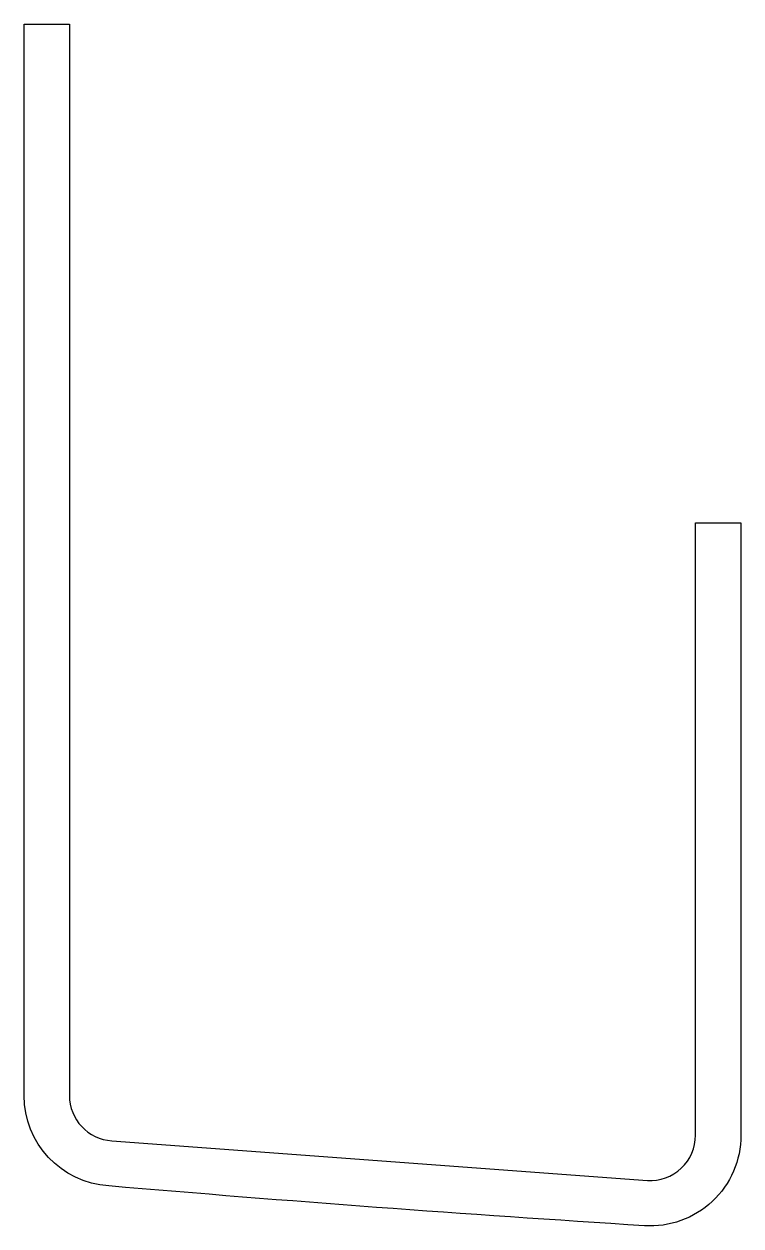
# Model space of a CAD drawing. Extents: x 144.2 to 160, y 209.8 to 236.3.
import ezdxf

# ---------------------------------------------------------------- set-up
doc = ezdxf.new("R2010")
doc.units = 0
doc.header["$LTSCALE"] = 15
doc.layers.add('ANA', color=220, linetype='CONTINUOUS')

msp = doc.modelspace()

# ---------------------------------------------------------------- linework, layer by layer
at = {"layer": 'ANA', "color": 0}
msp.add_lwpolyline([(145.215, 212.643, 0.39582), (146.152, 211.645), (157.952, 210.769, 0.43285), (159.015, 211.767), (159.015, 225.266), (160.015, 225.266), (160.015, 211.767, -0.43285), (157.889, 209.771, -0.00548), (146.082, 210.648, -0.394891), (144.215, 212.643), (144.215, 236.266), (145.215, 236.266)], format="xyb", close=True, dxfattribs=at)

doc.saveas('drawing.dxf')
